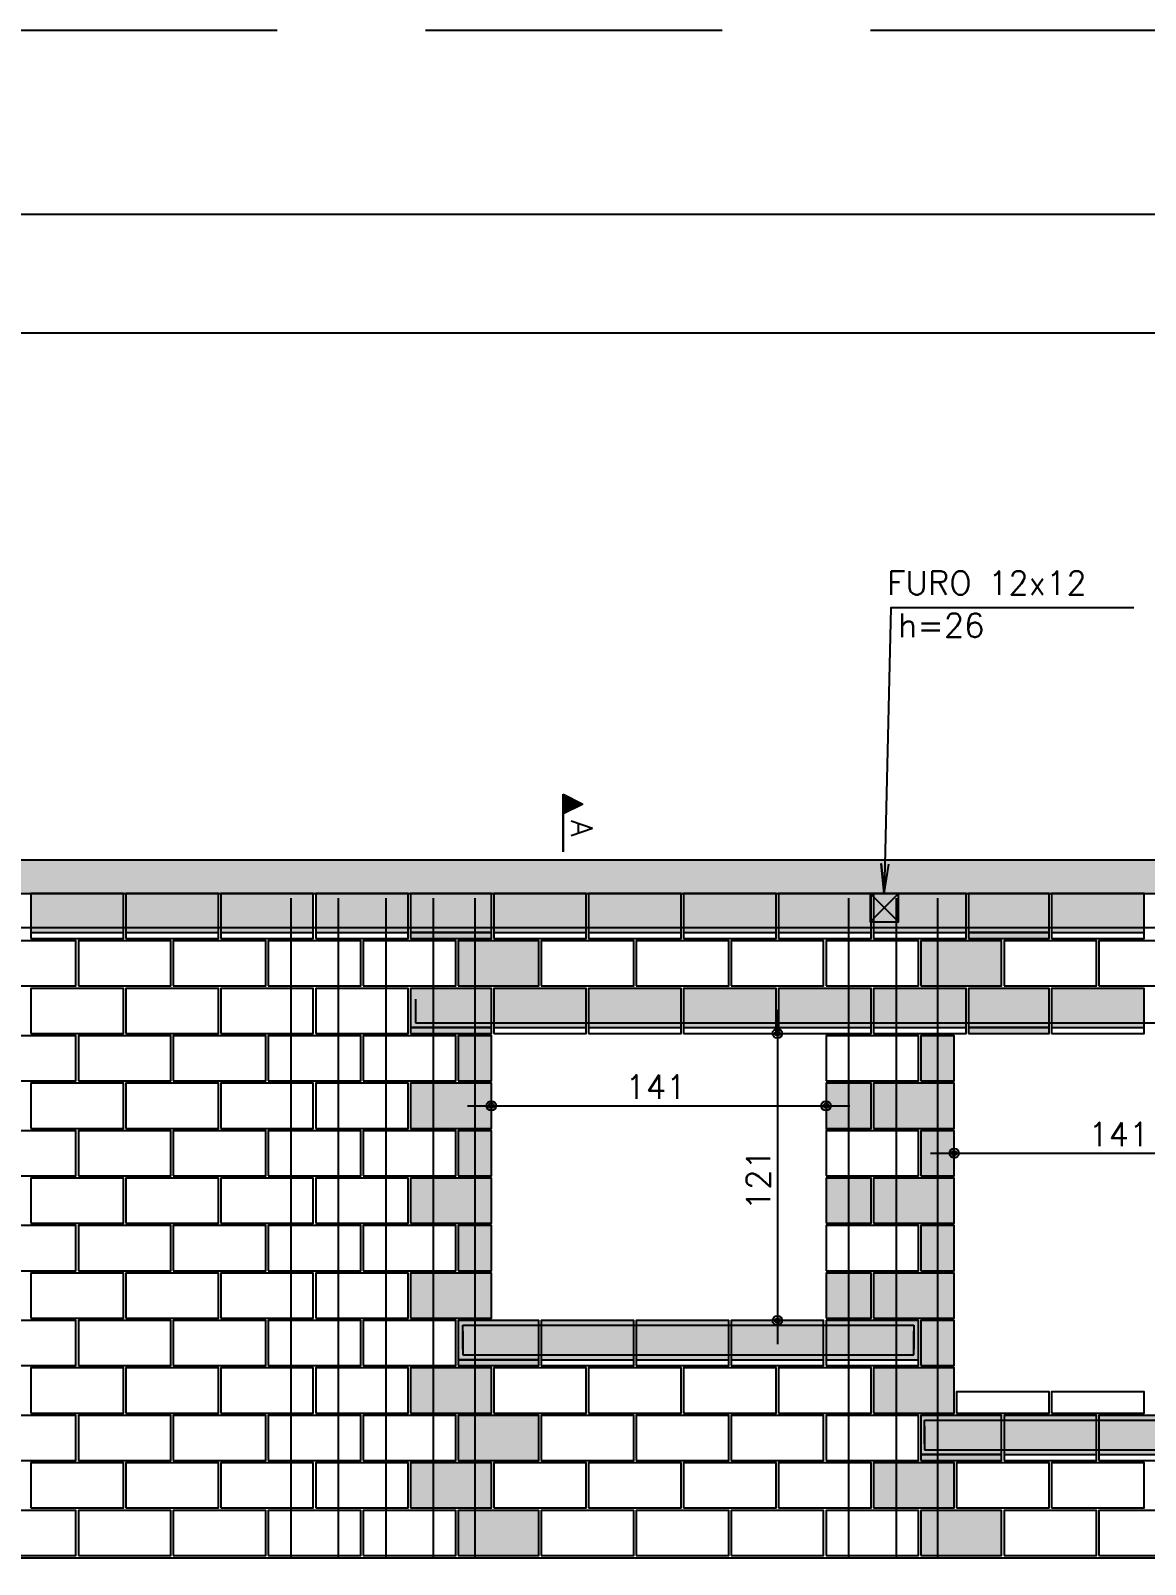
# Model space of a CAD drawing. Extents: x -1 to 122, y -1 to 61.
# Drawn here: x 22.16 to 31.55, y 48.12 to 61.05 of the extents above; entities that cross this region are included whole.
import ezdxf

# ---------------------------------------------------------------- set-up
doc = ezdxf.new("R2010")
doc.units = 0
doc.header["$MEASUREMENT"] = 0
doc.linetypes.add('HIDDEN', pattern=[0.375, 0.25, -0.125])
doc.layers.get('0').update_dxf_attribs({"linetype": 'CONTINUOUS'})
doc.layers.get('Defpoints').update_dxf_attribs({"linetype": 'CONTINUOUS'})
for name, color, linetype in [('ARQ_FOLHA', 7, 'CONTINUOUS'), ('PENA_01', 1, 'CONTINUOUS'), ('PENA_02', 2, 'CONTINUOUS'), ('PENA_03', 3, 'CONTINUOUS'), ('PENA_05', 5, 'CONTINUOUS'), ('PENA_09', 254, 'CONTINUOUS'), ('PENA_11', 252, 'CONTINUOUS'), ('PENA_21', 100, 'CONTINUOUS'), ('PENA_23', 50, 'CONTINUOUS'), ('PENA_28', 135, 'CONTINUOUS')]:
    doc.layers.add(name, color=color, linetype=linetype)
doc.styles.get("Standard").update_dxf_attribs({"font": 'ROMANS.SHX'})

# ---------------------------------------------------------------- blocks, each defined once
blk = doc.blocks.new('FOLHA A1+1 - 1102 X 594')
at = {"layer": 'ARQ_FOLHA', "color": 1}
for points in [[(-1189, 0), (0, 0), (0, 594), (-1189, 594)], [(-1164, 10), (-10, 10), (-10, 584), (-1164, 584)]]:
    blk.add_lwpolyline(points, close=True, dxfattribs=at)
at = {"layer": 'Defpoints', "color": 8, "linetype": 'HIDDEN', "ltscale": 100}
blk.add_lwpolyline([(-1208.5, 609.5), (-1208.5, -15.5), (19.5, -15.5), (19.5, 609.5)], close=True, dxfattribs=at)

msp = doc.modelspace()

# ---------------------------------------------------------------- linework, layer by layer
at = {"layer": 'PENA_01', "linetype": 'Continuous'}
for p, q in [((29.233, 53.779), (29.473, 53.539)), ((29.473, 53.779), (29.233, 53.539)), ((22.162, 53.449), (22.942, 53.449)), ((22.962, 53.449), (23.742, 53.449)), ((23.762, 53.449), (24.542, 53.449)), ((24.562, 53.449), (25.342, 53.449)), ((25.362, 53.449), (26.042, 53.449)), ((26.062, 53.449), (26.842, 53.449)), ((26.862, 53.449), (27.642, 53.449)), ((27.662, 53.449), (28.442, 53.449)), ((28.462, 53.449), (29.242, 53.449)), ((29.262, 53.449), (30.042, 53.449)), ((30.062, 53.449), (30.742, 53.449)), ((30.762, 53.449), (31.542, 53.449)), ((28.452, 52.799), (28.452, 49.979)), ((25.362, 52.649), (26.042, 52.649)), ((26.062, 52.649), (26.842, 52.649)), ((26.862, 52.649), (27.642, 52.649)), ((27.662, 52.649), (28.442, 52.649)), ((28.462, 52.649), (29.242, 52.649)), ((29.262, 52.649), (30.042, 52.649)), ((30.062, 52.649), (30.742, 52.649)), ((30.762, 52.649), (31.542, 52.649)), ((28.642, 52.599), (28.652, 52.599)), ((25.842, 51.989), (29.062, 51.989)), ((28.862, 51.979), (28.862, 51.789)), ((29.742, 51.589), (32.962, 51.589)), ((25.762, 49.849), (26.442, 49.849)), ((26.462, 49.849), (27.242, 49.849)), ((27.262, 49.849), (28.042, 49.849)), ((28.062, 49.849), (28.842, 49.849)), ((28.862, 49.849), (29.642, 49.849)), ((29.662, 49.049), (30.342, 49.049)), ((30.362, 49.049), (31.142, 49.049)), ((31.162, 49.049), (31.942, 49.049))]:
    msp.add_line(p, q, dxfattribs=at)
msp.add_lwpolyline([(29.233, 53.779), (29.233, 53.539), (29.473, 53.539), (29.473, 53.779), (29.233, 53.779)], dxfattribs=at)
at = {"layer": 'PENA_02', "linetype": 'Continuous'}
msp.add_line((9.262, 48.179), (49.742, 48.179), dxfattribs=at)
for points in [[(9.262, 54.059), (9.262, 53.779), (9.862, 53.779), (9.862, 52.599), (17.342, 52.599), (17.342, 53.779), (49.742, 53.779), (49.742, 54.059), (9.262, 54.059)], [(22.162, 53.399), (22.942, 53.399), (22.942, 53.779), (22.162, 53.779), (22.162, 53.399)], [(22.962, 53.399), (23.742, 53.399), (23.742, 53.779), (22.962, 53.779), (22.962, 53.399)], [(23.762, 53.399), (24.542, 53.399), (24.542, 53.779), (23.762, 53.779), (23.762, 53.399)], [(24.562, 53.399), (25.342, 53.399), (25.342, 53.779), (24.562, 53.779), (24.562, 53.399)], [(25.362, 53.399), (26.042, 53.399), (26.042, 53.779), (25.362, 53.779), (25.362, 53.399)], [(26.062, 53.399), (26.842, 53.399), (26.842, 53.779), (26.062, 53.779), (26.062, 53.399)], [(26.862, 53.399), (27.642, 53.399), (27.642, 53.779), (26.862, 53.779), (26.862, 53.399)], [(27.662, 53.399), (28.442, 53.399), (28.442, 53.779), (27.662, 53.779), (27.662, 53.399)], [(28.462, 53.399), (29.242, 53.399), (29.242, 53.779), (28.462, 53.779), (28.462, 53.399)], [(29.262, 53.399), (30.042, 53.399), (30.042, 53.779), (29.262, 53.779), (29.262, 53.399)], [(30.062, 53.399), (30.742, 53.399), (30.742, 53.779), (30.062, 53.779), (30.062, 53.399)], [(30.762, 53.399), (31.542, 53.399), (31.542, 53.779), (30.762, 53.779), (30.762, 53.399)], [(21.762, 52.999), (22.542, 52.999), (22.542, 53.379), (21.762, 53.379), (21.762, 52.999)], [(22.562, 52.999), (23.342, 52.999), (23.342, 53.379), (22.562, 53.379), (22.562, 52.999)], [(23.362, 52.999), (24.142, 52.999), (24.142, 53.379), (23.362, 53.379), (23.362, 52.999)], [(24.162, 52.999), (24.942, 52.999), (24.942, 53.379), (24.162, 53.379), (24.162, 52.999)], [(24.962, 52.999), (25.742, 52.999), (25.742, 53.379), (24.962, 53.379), (24.962, 52.999)], [(25.762, 52.999), (26.442, 52.999), (26.442, 53.379), (25.762, 53.379), (25.762, 52.999)], [(26.462, 52.999), (27.242, 52.999), (27.242, 53.379), (26.462, 53.379), (26.462, 52.999)], [(27.262, 52.999), (28.042, 52.999), (28.042, 53.379), (27.262, 53.379), (27.262, 52.999)], [(28.062, 52.999), (28.842, 52.999), (28.842, 53.379), (28.062, 53.379), (28.062, 52.999)], [(28.862, 52.999), (29.642, 52.999), (29.642, 53.379), (28.862, 53.379), (28.862, 52.999)], [(29.662, 52.999), (30.342, 52.999), (30.342, 53.379), (29.662, 53.379), (29.662, 52.999)], [(30.362, 52.999), (31.142, 52.999), (31.142, 53.379), (30.362, 53.379), (30.362, 52.999)], [(31.162, 52.999), (31.942, 52.999), (31.942, 53.379), (31.162, 53.379), (31.162, 52.999)], [(22.162, 52.599), (22.942, 52.599), (22.942, 52.979), (22.162, 52.979), (22.162, 52.599)], [(22.962, 52.599), (23.742, 52.599), (23.742, 52.979), (22.962, 52.979), (22.962, 52.599)], [(23.762, 52.599), (24.542, 52.599), (24.542, 52.979), (23.762, 52.979), (23.762, 52.599)], [(24.562, 52.599), (25.342, 52.599), (25.342, 52.979), (24.562, 52.979), (24.562, 52.599)], [(25.362, 52.599), (26.042, 52.599), (26.042, 52.979), (25.362, 52.979), (25.362, 52.599)], [(26.062, 52.599), (26.842, 52.599), (26.842, 52.979), (26.062, 52.979), (26.062, 52.599)], [(26.862, 52.599), (27.642, 52.599), (27.642, 52.979), (26.862, 52.979), (26.862, 52.599)], [(27.662, 52.599), (28.442, 52.599), (28.442, 52.979), (27.662, 52.979), (27.662, 52.599)], [(28.462, 52.599), (29.242, 52.599), (29.242, 52.979), (28.462, 52.979), (28.462, 52.599)], [(29.262, 52.599), (30.042, 52.599), (30.042, 52.979), (29.262, 52.979), (29.262, 52.599)], [(30.062, 52.599), (30.742, 52.599), (30.742, 52.979), (30.062, 52.979), (30.062, 52.599)], [(30.762, 52.599), (31.542, 52.599), (31.542, 52.979), (30.762, 52.979), (30.762, 52.599)], [(21.762, 52.199), (22.542, 52.199), (22.542, 52.579), (21.762, 52.579), (21.762, 52.199)], [(22.562, 52.199), (23.342, 52.199), (23.342, 52.579), (22.562, 52.579), (22.562, 52.199)], [(23.362, 52.199), (24.142, 52.199), (24.142, 52.579), (23.362, 52.579), (23.362, 52.199)], [(24.162, 52.199), (24.942, 52.199), (24.942, 52.579), (24.162, 52.579), (24.162, 52.199)], [(24.962, 52.199), (25.742, 52.199), (25.742, 52.579), (24.962, 52.579), (24.962, 52.199)], [(25.762, 52.199), (26.042, 52.199), (26.042, 52.579), (25.762, 52.579), (25.762, 52.199)], [(28.862, 52.199), (29.642, 52.199), (29.642, 52.579), (28.862, 52.579), (28.862, 52.199)], [(29.662, 52.199), (29.942, 52.199), (29.942, 52.579), (29.662, 52.579), (29.662, 52.199)], [(22.162, 51.799), (22.942, 51.799), (22.942, 52.179), (22.162, 52.179), (22.162, 51.799)], [(22.962, 51.799), (23.742, 51.799), (23.742, 52.179), (22.962, 52.179), (22.962, 51.799)], [(23.762, 51.799), (24.542, 51.799), (24.542, 52.179), (23.762, 52.179), (23.762, 51.799)], [(24.562, 51.799), (25.342, 51.799), (25.342, 52.179), (24.562, 52.179), (24.562, 51.799)], [(25.362, 51.799), (26.042, 51.799), (26.042, 52.179), (25.362, 52.179), (25.362, 51.799)], [(28.862, 51.799), (29.242, 51.799), (29.242, 52.179), (28.862, 52.179), (28.862, 51.799)], [(29.262, 51.799), (29.942, 51.799), (29.942, 52.179), (29.262, 52.179), (29.262, 51.799)], [(21.762, 51.399), (22.542, 51.399), (22.542, 51.779), (21.762, 51.779), (21.762, 51.399)], [(22.562, 51.399), (23.342, 51.399), (23.342, 51.779), (22.562, 51.779), (22.562, 51.399)], [(23.362, 51.399), (24.142, 51.399), (24.142, 51.779), (23.362, 51.779), (23.362, 51.399)], [(24.162, 51.399), (24.942, 51.399), (24.942, 51.779), (24.162, 51.779), (24.162, 51.399)], [(24.962, 51.399), (25.742, 51.399), (25.742, 51.779), (24.962, 51.779), (24.962, 51.399)], [(25.762, 51.399), (26.042, 51.399), (26.042, 51.779), (25.762, 51.779), (25.762, 51.399)], [(28.862, 51.399), (29.642, 51.399), (29.642, 51.779), (28.862, 51.779), (28.862, 51.399)], [(29.662, 51.399), (29.942, 51.399), (29.942, 51.779), (29.662, 51.779), (29.662, 51.399)], [(22.162, 50.999), (22.942, 50.999), (22.942, 51.379), (22.162, 51.379), (22.162, 50.999)], [(22.962, 50.999), (23.742, 50.999), (23.742, 51.379), (22.962, 51.379), (22.962, 50.999)], [(23.762, 50.999), (24.542, 50.999), (24.542, 51.379), (23.762, 51.379), (23.762, 50.999)], [(24.562, 50.999), (25.342, 50.999), (25.342, 51.379), (24.562, 51.379), (24.562, 50.999)], [(25.362, 50.999), (26.042, 50.999), (26.042, 51.379), (25.362, 51.379), (25.362, 50.999)], [(28.862, 50.999), (29.242, 50.999), (29.242, 51.379), (28.862, 51.379), (28.862, 50.999)], [(29.262, 50.999), (29.942, 50.999), (29.942, 51.379), (29.262, 51.379), (29.262, 50.999)], [(21.762, 50.599), (22.542, 50.599), (22.542, 50.979), (21.762, 50.979), (21.762, 50.599)], [(22.562, 50.599), (23.342, 50.599), (23.342, 50.979), (22.562, 50.979), (22.562, 50.599)], [(23.362, 50.599), (24.142, 50.599), (24.142, 50.979), (23.362, 50.979), (23.362, 50.599)], [(24.162, 50.599), (24.942, 50.599), (24.942, 50.979), (24.162, 50.979), (24.162, 50.599)], [(24.962, 50.599), (25.742, 50.599), (25.742, 50.979), (24.962, 50.979), (24.962, 50.599)], [(25.762, 50.599), (26.042, 50.599), (26.042, 50.979), (25.762, 50.979), (25.762, 50.599)], [(28.862, 50.599), (29.642, 50.599), (29.642, 50.979), (28.862, 50.979), (28.862, 50.599)], [(29.662, 50.599), (29.942, 50.599), (29.942, 50.979), (29.662, 50.979), (29.662, 50.599)], [(22.162, 50.199), (22.942, 50.199), (22.942, 50.579), (22.162, 50.579), (22.162, 50.199)], [(22.962, 50.199), (23.742, 50.199), (23.742, 50.579), (22.962, 50.579), (22.962, 50.199)], [(23.762, 50.199), (24.542, 50.199), (24.542, 50.579), (23.762, 50.579), (23.762, 50.199)], [(24.562, 50.199), (25.342, 50.199), (25.342, 50.579), (24.562, 50.579), (24.562, 50.199)], [(25.362, 50.199), (26.042, 50.199), (26.042, 50.579), (25.362, 50.579), (25.362, 50.199)], [(28.862, 50.199), (29.242, 50.199), (29.242, 50.579), (28.862, 50.579), (28.862, 50.199)], [(29.262, 50.199), (29.942, 50.199), (29.942, 50.579), (29.262, 50.579), (29.262, 50.199)], [(21.762, 49.799), (22.542, 49.799), (22.542, 50.179), (21.762, 50.179), (21.762, 49.799)], [(22.562, 49.799), (23.342, 49.799), (23.342, 50.179), (22.562, 50.179), (22.562, 49.799)], [(23.362, 49.799), (24.142, 49.799), (24.142, 50.179), (23.362, 50.179), (23.362, 49.799)], [(24.162, 49.799), (24.942, 49.799), (24.942, 50.179), (24.162, 50.179), (24.162, 49.799)], [(24.962, 49.799), (25.742, 49.799), (25.742, 50.179), (24.962, 50.179), (24.962, 49.799)], [(25.762, 49.799), (26.442, 49.799), (26.442, 50.179), (25.762, 50.179), (25.762, 49.799)], [(26.462, 49.799), (27.242, 49.799), (27.242, 50.179), (26.462, 50.179), (26.462, 49.799)], [(27.262, 49.799), (28.042, 49.799), (28.042, 50.179), (27.262, 50.179), (27.262, 49.799)], [(28.062, 49.799), (28.842, 49.799), (28.842, 50.179), (28.062, 50.179), (28.062, 49.799)], [(28.862, 49.799), (29.642, 49.799), (29.642, 50.179), (28.862, 50.179), (28.862, 49.799)], [(29.662, 49.799), (29.942, 49.799), (29.942, 50.179), (29.662, 50.179), (29.662, 49.799)], [(22.162, 49.399), (22.942, 49.399), (22.942, 49.779), (22.162, 49.779), (22.162, 49.399)], [(22.962, 49.399), (23.742, 49.399), (23.742, 49.779), (22.962, 49.779), (22.962, 49.399)], [(23.762, 49.399), (24.542, 49.399), (24.542, 49.779), (23.762, 49.779), (23.762, 49.399)], [(24.562, 49.399), (25.342, 49.399), (25.342, 49.779), (24.562, 49.779), (24.562, 49.399)], [(25.362, 49.399), (26.042, 49.399), (26.042, 49.779), (25.362, 49.779), (25.362, 49.399)], [(26.062, 49.399), (26.842, 49.399), (26.842, 49.779), (26.062, 49.779), (26.062, 49.399)], [(26.862, 49.399), (27.642, 49.399), (27.642, 49.779), (26.862, 49.779), (26.862, 49.399)], [(27.662, 49.399), (28.442, 49.399), (28.442, 49.779), (27.662, 49.779), (27.662, 49.399)], [(28.462, 49.399), (29.242, 49.399), (29.242, 49.779), (28.462, 49.779), (28.462, 49.399)], [(29.262, 49.399), (29.942, 49.399), (29.942, 49.779), (29.262, 49.779), (29.262, 49.399)], [(29.962, 49.399), (30.742, 49.399), (30.742, 49.579), (29.962, 49.579), (29.962, 49.399)], [(30.762, 49.399), (31.542, 49.399), (31.542, 49.579), (30.762, 49.579), (30.762, 49.399)], [(21.762, 48.999), (22.542, 48.999), (22.542, 49.379), (21.762, 49.379), (21.762, 48.999)], [(22.562, 48.999), (23.342, 48.999), (23.342, 49.379), (22.562, 49.379), (22.562, 48.999)], [(23.362, 48.999), (24.142, 48.999), (24.142, 49.379), (23.362, 49.379), (23.362, 48.999)], [(24.162, 48.999), (24.942, 48.999), (24.942, 49.379), (24.162, 49.379), (24.162, 48.999)], [(24.962, 48.999), (25.742, 48.999), (25.742, 49.379), (24.962, 49.379), (24.962, 48.999)], [(25.762, 48.999), (26.442, 48.999), (26.442, 49.379), (25.762, 49.379), (25.762, 48.999)], [(26.462, 48.999), (27.242, 48.999), (27.242, 49.379), (26.462, 49.379), (26.462, 48.999)], [(27.262, 48.999), (28.042, 48.999), (28.042, 49.379), (27.262, 49.379), (27.262, 48.999)], [(28.062, 48.999), (28.842, 48.999), (28.842, 49.379), (28.062, 49.379), (28.062, 48.999)], [(28.862, 48.999), (29.642, 48.999), (29.642, 49.379), (28.862, 49.379), (28.862, 48.999)], [(29.662, 48.999), (30.342, 48.999), (30.342, 49.379), (29.662, 49.379), (29.662, 48.999)], [(30.362, 48.999), (31.142, 48.999), (31.142, 49.379), (30.362, 49.379), (30.362, 48.999)], [(31.162, 48.999), (31.942, 48.999), (31.942, 49.379), (31.162, 49.379), (31.162, 48.999)], [(22.162, 48.599), (22.942, 48.599), (22.942, 48.979), (22.162, 48.979), (22.162, 48.599)], [(22.962, 48.599), (23.742, 48.599), (23.742, 48.979), (22.962, 48.979), (22.962, 48.599)], [(23.762, 48.599), (24.542, 48.599), (24.542, 48.979), (23.762, 48.979), (23.762, 48.599)], [(24.562, 48.599), (25.342, 48.599), (25.342, 48.979), (24.562, 48.979), (24.562, 48.599)], [(25.362, 48.599), (26.042, 48.599), (26.042, 48.979), (25.362, 48.979), (25.362, 48.599)], [(26.062, 48.599), (26.842, 48.599), (26.842, 48.979), (26.062, 48.979), (26.062, 48.599)], [(26.862, 48.599), (27.642, 48.599), (27.642, 48.979), (26.862, 48.979), (26.862, 48.599)], [(27.662, 48.599), (28.442, 48.599), (28.442, 48.979), (27.662, 48.979), (27.662, 48.599)], [(28.462, 48.599), (29.242, 48.599), (29.242, 48.979), (28.462, 48.979), (28.462, 48.599)], [(29.262, 48.599), (29.942, 48.599), (29.942, 48.979), (29.262, 48.979), (29.262, 48.599)], [(29.962, 48.599), (30.742, 48.599), (30.742, 48.979), (29.962, 48.979), (29.962, 48.599)], [(30.762, 48.599), (31.542, 48.599), (31.542, 48.979), (30.762, 48.979), (30.762, 48.599)], [(21.762, 48.199), (22.542, 48.199), (22.542, 48.579), (21.762, 48.579), (21.762, 48.199)], [(22.562, 48.199), (23.342, 48.199), (23.342, 48.579), (22.562, 48.579), (22.562, 48.199)], [(23.362, 48.199), (24.142, 48.199), (24.142, 48.579), (23.362, 48.579), (23.362, 48.199)], [(24.162, 48.199), (24.942, 48.199), (24.942, 48.579), (24.162, 48.579), (24.162, 48.199)], [(24.962, 48.199), (25.742, 48.199), (25.742, 48.579), (24.962, 48.579), (24.962, 48.199)], [(25.762, 48.199), (26.442, 48.199), (26.442, 48.579), (25.762, 48.579), (25.762, 48.199)], [(26.462, 48.199), (27.242, 48.199), (27.242, 48.579), (26.462, 48.579), (26.462, 48.199)], [(27.262, 48.199), (28.042, 48.199), (28.042, 48.579), (27.262, 48.579), (27.262, 48.199)], [(28.062, 48.199), (28.842, 48.199), (28.842, 48.579), (28.062, 48.579), (28.062, 48.199)], [(28.862, 48.199), (29.642, 48.199), (29.642, 48.579), (28.862, 48.579), (28.862, 48.199)], [(29.662, 48.199), (30.342, 48.199), (30.342, 48.579), (29.662, 48.579), (29.662, 48.199)], [(30.362, 48.199), (31.142, 48.199), (31.142, 48.579), (30.362, 48.579), (30.362, 48.199)], [(31.162, 48.199), (31.942, 48.199), (31.942, 48.579), (31.162, 48.579), (31.162, 48.199)]]:
    msp.add_lwpolyline(points, dxfattribs=at)
for centre, radius in [((28.452, 52.599), 0.04), ((28.452, 52.599), 0.02), ((26.042, 51.989), 0.04), ((26.042, 51.989), 0.02), ((28.862, 51.989), 0.04), ((28.862, 51.989), 0.02), ((29.942, 51.589), 0.04), ((29.942, 51.589), 0.02), ((28.452, 50.179), 0.04), ((28.452, 50.179), 0.02)]:
    msp.add_circle(centre, radius, dxfattribs=at)
at = {"layer": 'PENA_03', "linetype": 'Continuous'}
for p, q in [((26.647, 54.129), (26.647, 54.615)), ((26.647, 54.615), (26.813, 54.532)), ((26.648, 54.614), (26.648, 54.45)), ((26.648, 54.614), (26.812, 54.532)), ((26.66, 54.609), (26.66, 54.456)), ((26.673, 54.602), (26.673, 54.462)), ((26.685, 54.596), (26.685, 54.468)), ((26.698, 54.59), (26.698, 54.475)), ((26.711, 54.583), (26.711, 54.481)), ((26.724, 54.577), (26.724, 54.488)), ((26.736, 54.571), (26.736, 54.494)), ((26.749, 54.564), (26.749, 54.5)), ((26.762, 54.558), (26.762, 54.507)), ((26.812, 54.532), (26.648, 54.45)), ((26.813, 54.532), (26.648, 54.45)), ((26.648, 54.45), (26.648, 54.129)), ((26.775, 54.551), (26.775, 54.513)), ((26.788, 54.545), (26.788, 54.519)), ((26.8, 54.539), (26.8, 54.526)), ((28.442, 52.599), (28.442, 52.599)), ((28.862, 52.179), (28.862, 52.179)), ((26.042, 51.989), (26.042, 51.989)), ((29.942, 51.589), (29.942, 51.589)), ((28.452, 50.179), (28.452, 50.179))]:
    msp.add_line(p, q, dxfattribs=at)
msp.add_lwpolyline([(31.456, 56.188), (29.407, 56.188), (29.353, 53.779), (29.326, 54.028), (29.353, 53.779), (29.391, 54.026)], dxfattribs=at)
at = {"layer": 'PENA_05', "linetype": 'Continuous'}
for p, q in [((33.739, 53.489), (16.942, 53.489)), ((25.402, 52.889), (25.402, 52.689)), ((25.402, 52.689), (37.102, 52.689)), ((25.802, 49.939), (25.802, 50.139)), ((25.802, 50.139), (29.602, 50.139)), ((25.802, 50.089), (25.802, 49.889)), ((29.602, 50.139), (29.602, 49.939)), ((29.602, 49.889), (29.602, 50.089)), ((25.802, 49.889), (29.602, 49.889)), ((29.693, 49.139), (29.693, 49.339)), ((29.693, 49.339), (33.493, 49.339)), ((29.693, 49.289), (29.693, 49.089)), ((29.693, 49.089), (33.493, 49.089))]:
    msp.add_line(p, q, dxfattribs=at)
for points in [[(24.352, 53.739), (24.352, 48.179)], [(24.752, 53.739), (24.752, 48.179)], [(25.152, 53.739), (25.152, 48.179)], [(25.552, 53.739), (25.552, 48.179)], [(25.902, 53.739), (25.902, 48.179)], [(29.052, 53.739), (29.052, 48.179)], [(29.452, 53.739), (29.452, 48.179)], [(29.802, 53.739), (29.802, 48.179)]]:
    msp.add_lwpolyline(points, dxfattribs=at)
at = {"layer": 'PENA_09', "linetype": 'Continuous'}
for points in [[(22.162, 53.449), (22.942, 53.449), (22.942, 53.779), (22.162, 53.779), (22.162, 53.449)], [(22.962, 53.449), (23.742, 53.449), (23.742, 53.779), (22.962, 53.779), (22.962, 53.449)], [(23.762, 53.449), (24.542, 53.449), (24.542, 53.779), (23.762, 53.779), (23.762, 53.449)], [(24.562, 53.449), (25.342, 53.449), (25.342, 53.779), (24.562, 53.779), (24.562, 53.449)], [(25.362, 53.449), (26.042, 53.449), (26.042, 53.779), (25.362, 53.779), (25.362, 53.449)], [(26.062, 53.449), (26.842, 53.449), (26.842, 53.779), (26.062, 53.779), (26.062, 53.449)], [(26.862, 53.449), (27.642, 53.449), (27.642, 53.779), (26.862, 53.779), (26.862, 53.449)], [(27.662, 53.449), (28.442, 53.449), (28.442, 53.779), (27.662, 53.779), (27.662, 53.449)], [(28.462, 53.449), (29.242, 53.449), (29.242, 53.779), (28.462, 53.779), (28.462, 53.449)], [(29.262, 53.449), (30.042, 53.449), (30.042, 53.779), (29.262, 53.779), (29.262, 53.449)], [(30.062, 53.449), (30.742, 53.449), (30.742, 53.779), (30.062, 53.779), (30.062, 53.449)], [(30.762, 53.449), (31.542, 53.449), (31.542, 53.779), (30.762, 53.779), (30.762, 53.449)], [(25.362, 52.649), (26.042, 52.649), (26.042, 52.979), (25.362, 52.979), (25.362, 52.649)], [(26.062, 52.649), (26.842, 52.649), (26.842, 52.979), (26.062, 52.979), (26.062, 52.649)], [(26.862, 52.649), (27.642, 52.649), (27.642, 52.979), (26.862, 52.979), (26.862, 52.649)], [(27.662, 52.649), (28.442, 52.649), (28.442, 52.979), (27.662, 52.979), (27.662, 52.649)], [(28.462, 52.649), (29.242, 52.649), (29.242, 52.979), (28.462, 52.979), (28.462, 52.649)], [(29.262, 52.649), (30.042, 52.649), (30.042, 52.979), (29.262, 52.979), (29.262, 52.649)], [(30.062, 52.649), (30.742, 52.649), (30.742, 52.979), (30.062, 52.979), (30.062, 52.649)], [(30.762, 52.649), (31.542, 52.649), (31.542, 52.979), (30.762, 52.979), (30.762, 52.649)], [(25.762, 49.849), (26.442, 49.849), (26.442, 50.179), (25.762, 50.179), (25.762, 49.849)], [(26.462, 49.849), (27.242, 49.849), (27.242, 50.179), (26.462, 50.179), (26.462, 49.849)], [(27.262, 49.849), (28.042, 49.849), (28.042, 50.179), (27.262, 50.179), (27.262, 49.849)], [(28.062, 49.849), (28.842, 49.849), (28.842, 50.179), (28.062, 50.179), (28.062, 49.849)], [(28.862, 49.849), (29.642, 49.849), (29.642, 50.179), (28.862, 50.179), (28.862, 49.849)], [(29.662, 49.049), (30.342, 49.049), (30.342, 49.379), (29.662, 49.379), (29.662, 49.049)], [(30.362, 49.049), (31.142, 49.049), (31.142, 49.379), (30.362, 49.379), (30.362, 49.049)], [(31.162, 49.049), (31.942, 49.049), (31.942, 49.379), (31.162, 49.379), (31.162, 49.049)]]:
    msp.add_lwpolyline(points, dxfattribs=at)
for points in [[(22.162, 53.449), (22.942, 53.449), (22.942, 53.779)], [(22.162, 53.449), (22.942, 53.779), (22.162, 53.779)], [(22.162, 53.449), (22.162, 53.779), (22.162, 53.449)], [(22.962, 53.449), (23.742, 53.449), (23.742, 53.779)], [(22.962, 53.449), (23.742, 53.779), (22.962, 53.779)], [(22.962, 53.449), (22.962, 53.779), (22.962, 53.449)], [(23.762, 53.449), (24.542, 53.449), (24.542, 53.779)], [(23.762, 53.449), (24.542, 53.779), (23.762, 53.779)], [(23.762, 53.449), (23.762, 53.779), (23.762, 53.449)], [(24.562, 53.449), (25.342, 53.449), (25.342, 53.779)], [(24.562, 53.449), (25.342, 53.779), (24.562, 53.779)], [(24.562, 53.449), (24.562, 53.779), (24.562, 53.449)], [(25.362, 53.449), (26.042, 53.449), (26.042, 53.779)], [(25.362, 53.449), (26.042, 53.779), (25.362, 53.779)], [(25.362, 53.449), (25.362, 53.779), (25.362, 53.449)], [(26.062, 53.449), (26.842, 53.449), (26.842, 53.779)], [(26.062, 53.449), (26.842, 53.779), (26.062, 53.779)], [(26.062, 53.449), (26.062, 53.779), (26.062, 53.449)], [(26.862, 53.449), (27.642, 53.449), (27.642, 53.779)], [(26.862, 53.449), (27.642, 53.779), (26.862, 53.779)], [(26.862, 53.449), (26.862, 53.779), (26.862, 53.449)], [(27.662, 53.449), (28.442, 53.449), (28.442, 53.779)], [(27.662, 53.449), (28.442, 53.779), (27.662, 53.779)], [(27.662, 53.449), (27.662, 53.779), (27.662, 53.449)], [(28.462, 53.449), (29.242, 53.449), (29.242, 53.779)], [(28.462, 53.449), (29.242, 53.779), (28.462, 53.779)], [(28.462, 53.449), (28.462, 53.779), (28.462, 53.449)], [(29.262, 53.449), (30.042, 53.449), (30.042, 53.779)], [(29.262, 53.449), (30.042, 53.779), (29.262, 53.779)], [(29.262, 53.449), (29.262, 53.779), (29.262, 53.449)], [(30.062, 53.449), (30.742, 53.449), (30.742, 53.779)], [(30.062, 53.449), (30.742, 53.779), (30.062, 53.779)], [(30.062, 53.449), (30.062, 53.779), (30.062, 53.449)], [(30.762, 53.449), (31.542, 53.449), (31.542, 53.779)], [(30.762, 53.449), (31.542, 53.779), (30.762, 53.779)], [(30.762, 53.449), (30.762, 53.779), (30.762, 53.449)], [(25.362, 52.649), (26.042, 52.649), (26.042, 52.979)], [(25.362, 52.649), (26.042, 52.979), (25.362, 52.979)], [(25.362, 52.649), (25.362, 52.979), (25.362, 52.649)], [(26.062, 52.649), (26.842, 52.649), (26.842, 52.979)], [(26.062, 52.649), (26.842, 52.979), (26.062, 52.979)], [(26.062, 52.649), (26.062, 52.979), (26.062, 52.649)], [(26.862, 52.649), (27.642, 52.649), (27.642, 52.979)], [(26.862, 52.649), (27.642, 52.979), (26.862, 52.979)], [(26.862, 52.649), (26.862, 52.979), (26.862, 52.649)], [(27.662, 52.649), (28.442, 52.649), (28.442, 52.979)], [(27.662, 52.649), (28.442, 52.979), (27.662, 52.979)], [(27.662, 52.649), (27.662, 52.979), (27.662, 52.649)], [(28.462, 52.649), (29.242, 52.649), (29.242, 52.979)], [(28.462, 52.649), (29.242, 52.979), (28.462, 52.979)], [(28.462, 52.649), (28.462, 52.979), (28.462, 52.649)], [(29.262, 52.649), (30.042, 52.649), (30.042, 52.979)], [(29.262, 52.649), (30.042, 52.979), (29.262, 52.979)], [(29.262, 52.649), (29.262, 52.979), (29.262, 52.649)], [(30.062, 52.649), (30.742, 52.649), (30.742, 52.979)], [(30.062, 52.649), (30.742, 52.979), (30.062, 52.979)], [(30.062, 52.649), (30.062, 52.979), (30.062, 52.649)], [(30.762, 52.649), (31.542, 52.649), (31.542, 52.979)], [(30.762, 52.649), (31.542, 52.979), (30.762, 52.979)], [(30.762, 52.649), (30.762, 52.979), (30.762, 52.649)], [(25.762, 49.849), (26.442, 49.849), (26.442, 50.179)], [(25.762, 49.849), (26.442, 50.179), (25.762, 50.179)], [(25.762, 49.849), (25.762, 50.179), (25.762, 49.849)], [(26.462, 49.849), (27.242, 49.849), (27.242, 50.179)], [(26.462, 49.849), (27.242, 50.179), (26.462, 50.179)], [(26.462, 49.849), (26.462, 50.179), (26.462, 49.849)], [(27.262, 49.849), (28.042, 49.849), (28.042, 50.179)], [(27.262, 49.849), (28.042, 50.179), (27.262, 50.179)], [(27.262, 49.849), (27.262, 50.179), (27.262, 49.849)], [(28.062, 49.849), (28.842, 49.849), (28.842, 50.179)], [(28.062, 49.849), (28.842, 50.179), (28.062, 50.179)], [(28.062, 49.849), (28.062, 50.179), (28.062, 49.849)], [(28.862, 49.849), (29.642, 49.849), (29.642, 50.179)], [(28.862, 49.849), (29.642, 50.179), (28.862, 50.179)], [(28.862, 49.849), (28.862, 50.179), (28.862, 49.849)], [(29.662, 49.049), (30.342, 49.049), (30.342, 49.379)], [(29.662, 49.049), (30.342, 49.379), (29.662, 49.379)], [(29.662, 49.049), (29.662, 49.379), (29.662, 49.049)], [(30.362, 49.049), (31.142, 49.049), (31.142, 49.379)], [(30.362, 49.049), (31.142, 49.379), (30.362, 49.379)], [(30.362, 49.049), (30.362, 49.379), (30.362, 49.049)], [(31.162, 49.049), (31.942, 49.049), (31.942, 49.379)], [(31.162, 49.049), (31.942, 49.379), (31.162, 49.379)], [(31.162, 49.049), (31.162, 49.379), (31.162, 49.049)]]:
    msp.add_solid(points, dxfattribs=at)
at = {"layer": 'PENA_11', "linetype": 'Continuous'}
for points in [[(49.742, 54.059), (9.262, 54.059), (9.262, 53.779)], [(49.742, 54.059), (9.262, 53.779), (9.862, 53.779)], [(49.742, 54.059), (9.862, 53.779), (17.342, 53.779)], [(49.742, 54.059), (17.342, 53.779), (49.742, 53.779)]]:
    msp.add_solid(points, dxfattribs=at)
at = {"layer": 'PENA_21', "linetype": 'Continuous'}
for points in [[(25.362, 53.399), (26.042, 53.399), (26.042, 53.449), (25.362, 53.449), (25.362, 53.399)], [(30.062, 53.399), (30.742, 53.399), (30.742, 53.449), (30.062, 53.449), (30.062, 53.399)], [(25.762, 52.999), (26.442, 52.999), (26.442, 53.379), (25.762, 53.379), (25.762, 52.999)], [(29.662, 52.999), (30.342, 52.999), (30.342, 53.379), (29.662, 53.379), (29.662, 52.999)], [(25.362, 52.599), (26.042, 52.599), (26.042, 52.649), (25.362, 52.649), (25.362, 52.599)], [(30.062, 52.599), (30.742, 52.599), (30.742, 52.649), (30.062, 52.649), (30.062, 52.599)], [(25.362, 51.799), (26.042, 51.799), (26.042, 52.179), (25.362, 52.179), (25.362, 51.799)], [(29.262, 51.799), (29.942, 51.799), (29.942, 52.179), (29.262, 52.179), (29.262, 51.799)], [(25.362, 50.999), (26.042, 50.999), (26.042, 51.379), (25.362, 51.379), (25.362, 50.999)], [(29.262, 50.999), (29.942, 50.999), (29.942, 51.379), (29.262, 51.379), (29.262, 50.999)], [(25.362, 50.199), (26.042, 50.199), (26.042, 50.579), (25.362, 50.579), (25.362, 50.199)], [(29.262, 50.199), (29.942, 50.199), (29.942, 50.579), (29.262, 50.579), (29.262, 50.199)], [(25.362, 49.399), (26.042, 49.399), (26.042, 49.779), (25.362, 49.779), (25.362, 49.399)], [(25.762, 49.799), (26.442, 49.799), (26.442, 49.849), (25.762, 49.849), (25.762, 49.799)], [(29.262, 49.399), (29.942, 49.399), (29.942, 49.779), (29.262, 49.779), (29.262, 49.399)], [(25.762, 48.999), (26.442, 48.999), (26.442, 49.379), (25.762, 49.379), (25.762, 48.999)], [(29.662, 48.999), (30.342, 48.999), (30.342, 49.049), (29.662, 49.049), (29.662, 48.999)], [(25.362, 48.599), (26.042, 48.599), (26.042, 48.979), (25.362, 48.979), (25.362, 48.599)], [(29.262, 48.599), (29.942, 48.599), (29.942, 48.979), (29.262, 48.979), (29.262, 48.599)], [(25.762, 48.199), (26.442, 48.199), (26.442, 48.579), (25.762, 48.579), (25.762, 48.199)], [(29.662, 48.199), (30.342, 48.199), (30.342, 48.579), (29.662, 48.579), (29.662, 48.199)]]:
    msp.add_lwpolyline(points, dxfattribs=at)
for points in [[(25.362, 53.399), (26.042, 53.399), (26.042, 53.449)], [(25.362, 53.399), (26.042, 53.449), (25.362, 53.449)], [(25.362, 53.399), (25.362, 53.449), (25.362, 53.399)], [(30.062, 53.399), (30.742, 53.399), (30.742, 53.449)], [(30.062, 53.399), (30.742, 53.449), (30.062, 53.449)], [(30.062, 53.399), (30.062, 53.449), (30.062, 53.399)], [(25.762, 52.999), (26.442, 52.999), (26.442, 53.379)], [(25.762, 52.999), (26.442, 53.379), (25.762, 53.379)], [(25.762, 52.999), (25.762, 53.379), (25.762, 52.999)], [(29.662, 52.999), (30.342, 52.999), (30.342, 53.379)], [(29.662, 52.999), (30.342, 53.379), (29.662, 53.379)], [(29.662, 52.999), (29.662, 53.379), (29.662, 52.999)], [(25.362, 52.599), (26.042, 52.599), (26.042, 52.649)], [(25.362, 52.599), (26.042, 52.649), (25.362, 52.649)], [(25.362, 52.599), (25.362, 52.649), (25.362, 52.599)], [(30.062, 52.599), (30.742, 52.599), (30.742, 52.649)], [(30.062, 52.599), (30.742, 52.649), (30.062, 52.649)], [(30.062, 52.599), (30.062, 52.649), (30.062, 52.599)], [(25.362, 51.799), (26.042, 51.799), (26.042, 52.179)], [(25.362, 51.799), (26.042, 52.179), (25.362, 52.179)], [(25.362, 51.799), (25.362, 52.179), (25.362, 51.799)], [(29.262, 51.799), (29.942, 51.799), (29.942, 52.179)], [(29.262, 51.799), (29.942, 52.179), (29.262, 52.179)], [(29.262, 51.799), (29.262, 52.179), (29.262, 51.799)], [(25.362, 50.999), (26.042, 50.999), (26.042, 51.379)], [(25.362, 50.999), (26.042, 51.379), (25.362, 51.379)], [(25.362, 50.999), (25.362, 51.379), (25.362, 50.999)], [(29.262, 50.999), (29.942, 50.999), (29.942, 51.379)], [(29.262, 50.999), (29.942, 51.379), (29.262, 51.379)], [(29.262, 50.999), (29.262, 51.379), (29.262, 50.999)], [(25.362, 50.199), (26.042, 50.199), (26.042, 50.579)], [(25.362, 50.199), (26.042, 50.579), (25.362, 50.579)], [(25.362, 50.199), (25.362, 50.579), (25.362, 50.199)], [(29.262, 50.199), (29.942, 50.199), (29.942, 50.579)], [(29.262, 50.199), (29.942, 50.579), (29.262, 50.579)], [(29.262, 50.199), (29.262, 50.579), (29.262, 50.199)], [(25.362, 49.399), (26.042, 49.399), (26.042, 49.779)], [(25.362, 49.399), (26.042, 49.779), (25.362, 49.779)], [(25.362, 49.399), (25.362, 49.779), (25.362, 49.399)], [(25.762, 49.799), (26.442, 49.799), (26.442, 49.849)], [(25.762, 49.799), (26.442, 49.849), (25.762, 49.849)], [(25.762, 49.799), (25.762, 49.849), (25.762, 49.799)], [(29.262, 49.399), (29.942, 49.399), (29.942, 49.779)], [(29.262, 49.399), (29.942, 49.779), (29.262, 49.779)], [(29.262, 49.399), (29.262, 49.779), (29.262, 49.399)], [(25.762, 48.999), (26.442, 48.999), (26.442, 49.379)], [(25.762, 48.999), (26.442, 49.379), (25.762, 49.379)], [(25.762, 48.999), (25.762, 49.379), (25.762, 48.999)], [(29.662, 48.999), (30.342, 48.999), (30.342, 49.049)], [(29.662, 48.999), (30.342, 49.049), (29.662, 49.049)], [(29.662, 48.999), (29.662, 49.049), (29.662, 48.999)], [(25.362, 48.599), (26.042, 48.599), (26.042, 48.979)], [(25.362, 48.599), (26.042, 48.979), (25.362, 48.979)], [(25.362, 48.599), (25.362, 48.979), (25.362, 48.599)], [(29.262, 48.599), (29.942, 48.599), (29.942, 48.979)], [(29.262, 48.599), (29.942, 48.979), (29.262, 48.979)], [(29.262, 48.599), (29.262, 48.979), (29.262, 48.599)], [(25.762, 48.199), (26.442, 48.199), (26.442, 48.579)], [(25.762, 48.199), (26.442, 48.579), (25.762, 48.579)], [(25.762, 48.199), (25.762, 48.579), (25.762, 48.199)], [(29.662, 48.199), (30.342, 48.199), (30.342, 48.579)], [(29.662, 48.199), (30.342, 48.579), (29.662, 48.579)], [(29.662, 48.199), (29.662, 48.579), (29.662, 48.199)]]:
    msp.add_solid(points, dxfattribs=at)
at = {"layer": 'PENA_23', "linetype": 'Continuous'}
for points in [[(28.862, 51.799), (29.242, 51.799), (29.242, 52.179), (28.862, 52.179), (28.862, 51.799)], [(28.862, 50.999), (29.242, 50.999), (29.242, 51.379), (28.862, 51.379), (28.862, 50.999)], [(28.862, 50.199), (29.242, 50.199), (29.242, 50.579), (28.862, 50.579), (28.862, 50.199)]]:
    msp.add_lwpolyline(points, dxfattribs=at)
for points in [[(28.862, 51.799), (29.242, 51.799), (29.242, 52.179)], [(28.862, 51.799), (29.242, 52.179), (28.862, 52.179)], [(28.862, 51.799), (28.862, 52.179), (28.862, 51.799)], [(28.862, 50.999), (29.242, 50.999), (29.242, 51.379)], [(28.862, 50.999), (29.242, 51.379), (28.862, 51.379)], [(28.862, 50.999), (28.862, 51.379), (28.862, 50.999)], [(28.862, 50.199), (29.242, 50.199), (29.242, 50.579)], [(28.862, 50.199), (29.242, 50.579), (28.862, 50.579)], [(28.862, 50.199), (28.862, 50.579), (28.862, 50.199)]]:
    msp.add_solid(points, dxfattribs=at)
at = {"layer": 'PENA_28', "linetype": 'Continuous'}
for points in [[(25.762, 52.199), (26.042, 52.199), (26.042, 52.579), (25.762, 52.579), (25.762, 52.199)], [(29.662, 52.199), (29.942, 52.199), (29.942, 52.579), (29.662, 52.579), (29.662, 52.199)], [(25.762, 51.399), (26.042, 51.399), (26.042, 51.779), (25.762, 51.779), (25.762, 51.399)], [(29.662, 51.399), (29.942, 51.399), (29.942, 51.779), (29.662, 51.779), (29.662, 51.399)], [(25.762, 50.599), (26.042, 50.599), (26.042, 50.979), (25.762, 50.979), (25.762, 50.599)], [(29.662, 50.599), (29.942, 50.599), (29.942, 50.979), (29.662, 50.979), (29.662, 50.599)], [(29.662, 49.799), (29.942, 49.799), (29.942, 50.179), (29.662, 50.179), (29.662, 49.799)]]:
    msp.add_lwpolyline(points, dxfattribs=at)
for points in [[(25.762, 52.199), (26.042, 52.199), (26.042, 52.579)], [(25.762, 52.199), (26.042, 52.579), (25.762, 52.579)], [(25.762, 52.199), (25.762, 52.579), (25.762, 52.199)], [(29.662, 52.199), (29.942, 52.199), (29.942, 52.579)], [(29.662, 52.199), (29.942, 52.579), (29.662, 52.579)], [(29.662, 52.199), (29.662, 52.579), (29.662, 52.199)], [(25.762, 51.399), (26.042, 51.399), (26.042, 51.779)], [(25.762, 51.399), (26.042, 51.779), (25.762, 51.779)], [(25.762, 51.399), (25.762, 51.779), (25.762, 51.399)], [(29.662, 51.399), (29.942, 51.399), (29.942, 51.779)], [(29.662, 51.399), (29.942, 51.779), (29.662, 51.779)], [(29.662, 51.399), (29.662, 51.779), (29.662, 51.399)], [(25.762, 50.599), (26.042, 50.599), (26.042, 50.979)], [(25.762, 50.599), (26.042, 50.979), (25.762, 50.979)], [(25.762, 50.599), (25.762, 50.979), (25.762, 50.599)], [(29.662, 50.599), (29.942, 50.599), (29.942, 50.979)], [(29.662, 50.599), (29.942, 50.979), (29.662, 50.979)], [(29.662, 50.599), (29.662, 50.979), (29.662, 50.599)], [(29.662, 49.799), (29.942, 49.799), (29.942, 50.179)], [(29.662, 49.799), (29.942, 50.179), (29.662, 50.179)], [(29.662, 49.799), (29.662, 50.179), (29.662, 49.799)]]:
    msp.add_solid(points, dxfattribs=at)

# ---------------------------------------------------------------- block references
at = {"xscale": 0.09999999999999938, "yscale": 0.09999999999999938, "zscale": 0.09999999999999938}
msp.add_blockref('FOLHA A1+1 - 1102 X 594', (119.786, 0.102), dxfattribs=at)

# ---------------------------------------------------------------- texts
at = {"layer": 'PENA_03', "linetype": 'Continuous'}
for s, p in [('FURO 12x12', (29.378, 56.297)), ('h=26', (29.469, 55.939)), ('141', (27.172, 52.049)), ('141', (31.072, 51.649))]:
    msp.add_text(s, height=0.2, dxfattribs=at).set_placement(p)
for s, height, rotation, p in [('A', 0.18, 270, (26.714, 54.397)), ('121', 0.2, 90, (28.392, 51.109))]:
    msp.add_text(s, height=height, rotation=rotation, dxfattribs=at).set_placement(p)

doc.saveas('drawing.dxf')
